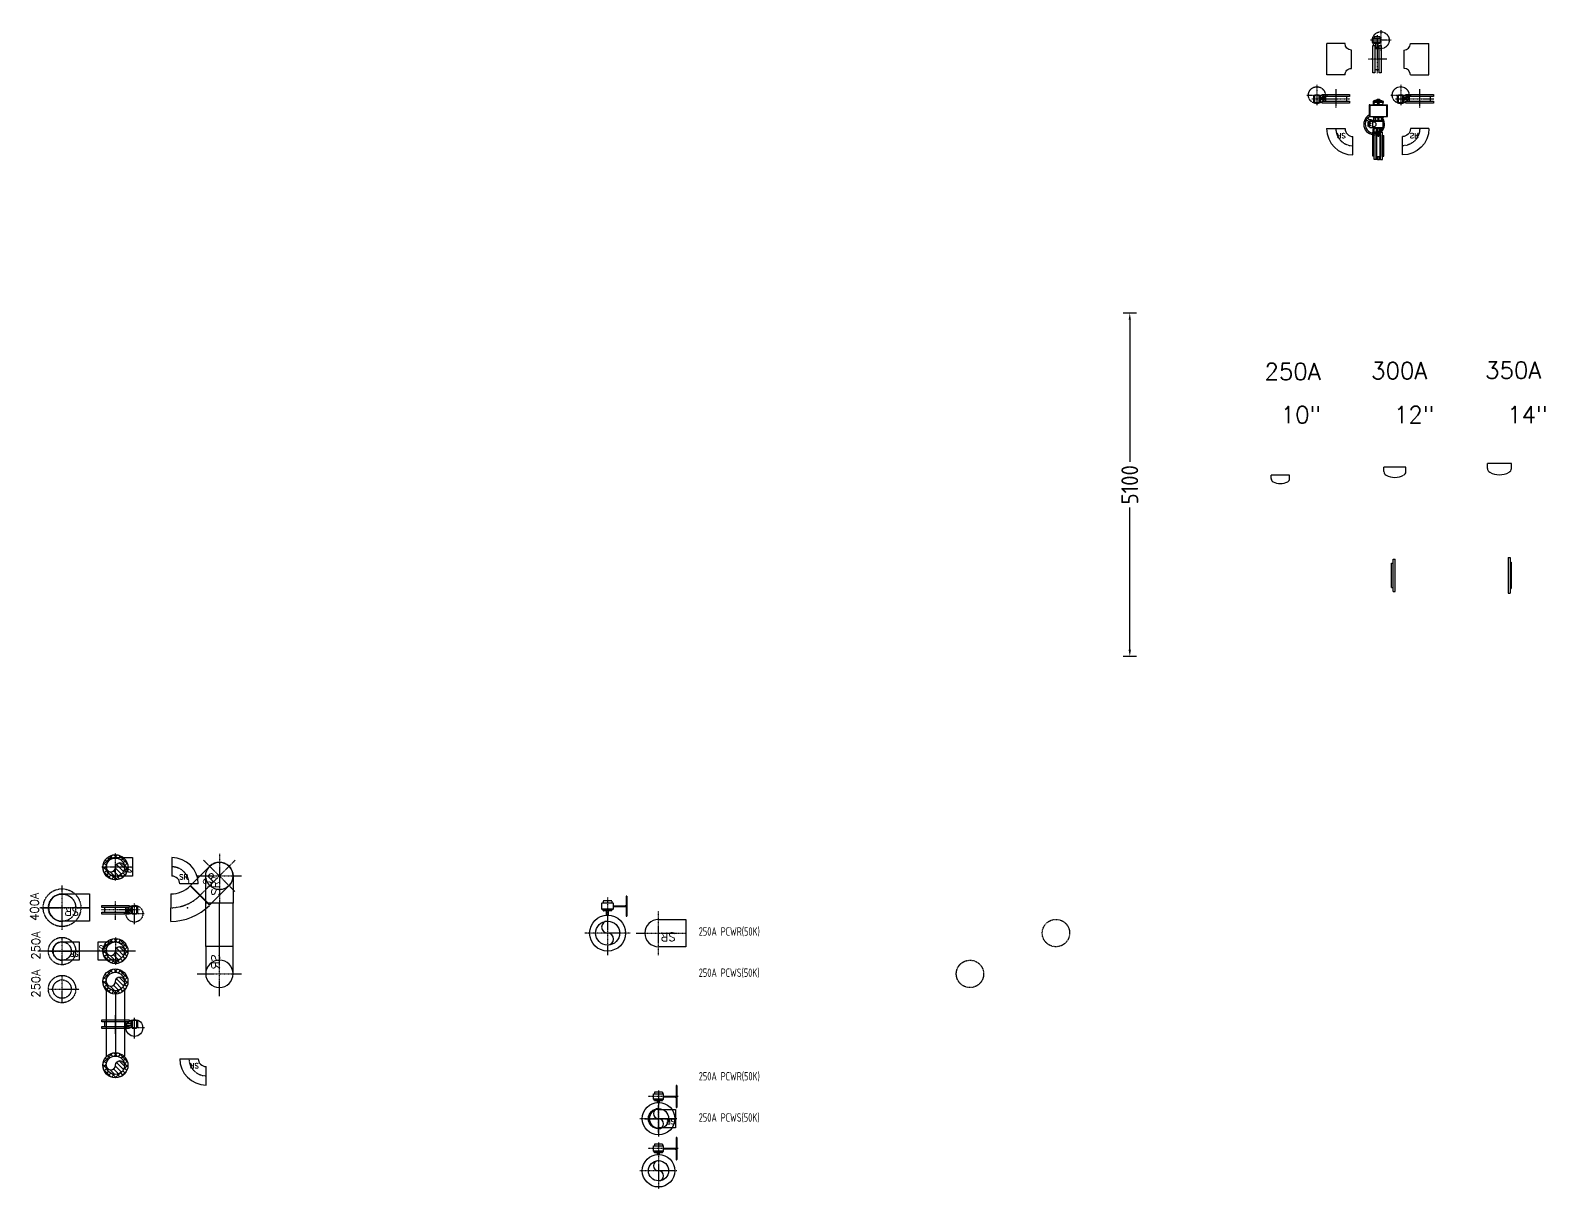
# Model space of a CAD drawing. Extents: x -181672 to 290600, y -29000 to 395522.
# Drawn here: x -181672 to -159184, y 42611 to 59813 of the extents above; entities that cross this region are included whole.
import ezdxf
from ezdxf.enums import TextEntityAlignment as Align

# ---------------------------------------------------------------- set-up
doc = ezdxf.new("R2010")
doc.units = 0
doc.header["$LTSCALE"] = 10
doc.linetypes.add('XFM7P20PCW$0$CENTER', pattern=[2, 1.25, -0.25, 0.25, -0.25])
for name, color, linetype in [('XFM7P20PCW$0$M-CWTR-CENT', 252, 'XFM7P20PCW$0$CENTER'), ('XFM7P20PCW$0$M-CWTR-VAVE', 252, 'Continuous'), ('XFM7P20PCW$0$M-HVAC-TEXT', 252, 'Continuous'), ('XFM7P20PCW$0$P-PCWR-20.7-P', 252, 'Continuous'), ('XFM7P20PCW$0$PIPE', 252, 'Continuous'), ('XFM7P20PCW$0$U-PCW-TXT', 252, 'Continuous')]:
    doc.layers.add(name, color=color, linetype=linetype)
doc.styles.add('XFM7P20PCW$0$aa-txt', font='isocp.shx', dxfattribs={"bigfont": 'chineset'})
doc.styles.add('XFM7P20PCW$0$Standard', font='txt.shx', dxfattribs={"bigfont": 'chineset.shx'})
doc.dimstyles.new('XFM7P20PCW$0$adim-1500', dxfattribs={"dimscale": 1000, "dimtxt": 0.375, "dimasz": 0.25, "dimexe": 0.1, "dimexo": 0.5, "dimgap": 0.15, "dimtad": 0, "dimdec": 4, "dimtxsty": 'XFM7P20PCW$0$aa-txt', "dimcen": 3.75, "dimclrd": 3, "dimclre": 3, "dimclrt": 256, "dimadec": 0, "dimazin": 0, "dimtfac": 1, "dimtdec": 4, "dimtmove": 0, "dimatfit": 3, "dimfxl": 0.1, "dimarcsym": 0})

# ---------------------------------------------------------------- blocks, each defined once
blk = doc.blocks.new('*D473')
at = {"color": 3, "lineweight": -2, "transparency": 16777216}
for p, q in [((-165244, 55614), (-165445, 55614)), ((-165345, 55514), (-165345, 53402)), ((-165345, 50614), (-165345, 52727)), ((-165244, 50514), (-165445, 50514))]:
    blk.add_line(p, q, dxfattribs=at)
at = {"color": 3, "transparency": 16777216}
for points in [[(-165362, 55514), (-165328, 55514), (-165345, 55614)], [(-165362, 50614), (-165328, 50614), (-165345, 50514)]]:
    blk.add_solid(points, dxfattribs=at)
at = {"layer": 'DEFPOINTS', "color": 0, "transparency": 16777216}
for p in [(-164744, 55614), (-165345, 50514), (-164744, 50514)]:
    blk.add_point(p, dxfattribs=at)
at = {"transparency": 16777216, "insert": (-165345, 53064), "char_height": 250, "attachment_point": 5, "rotation": 90, "style": 'XFM7P20PCW$0$aa-txt'}
blk.add_mtext('5100', dxfattribs=at)
blk = doc.blocks.new('XFM7P20PCW$0$Ca-250')
for p, q in [((13.7, 0), (-13.7, 0)), ((-13.7, -5.4), (-13.7, 0)), ((13.7, -5.4), (13.7, 0))]:
    blk.add_line(p, q)
for centre, radius, start, end in [((-8.5, -5.4), 5.17, 180, 241.9383), ((0, 10.5), 23.2, 241.9383, 298.0617), ((8.5, -5.4), 5.17, 298.0617, 0)]:
    blk.add_arc(centre, radius, start, end)
blk = doc.blocks.new('XFM7P20PCW$0$Ca-300')
for p, q in [((16.2, 0), (-16.2, 0)), ((-16.2, -6.6), (-16.2, 0)), ((16.2, -6.6), (16.2, 0))]:
    blk.add_line(p, q)
for centre, radius, start, end in [((-10.2, -6.6), 6.03, 180, 241.9275), ((0, 12.4), 27.6, 241.9275, 298.0725), ((10.2, -6.6), 6.03, 298.0725, 360)]:
    blk.add_arc(centre, radius, start, end)
blk = doc.blocks.new('XFM7P20PCW$0$Ca-350')
for p, q in [((17.8, 0), (-17.8, 0)), ((-17.8, -7.1), (-17.8, 0)), ((17.8, -7.1), (17.8, 0))]:
    blk.add_line(p, q)
for centre, radius, start, end in [((-11.2, -7.1), 6.57, 180, 241.954), ((0, 13.9), 30.4, 241.954, 298.046), ((11.2, -7.1), 6.57, 298.046, 360)]:
    blk.add_arc(centre, radius, start, end)
blk = doc.blocks.new('XFM7P20PCW$0$SL300')
for p, q in [((2.38125, -24.13), (2.38125, 24.13)), ((2.38125, 24.13), (5.55625, 24.13)), ((5.55625, -24.13), (5.55625, 24.13)), ((0, -18.25625), (0, 18.25625)), ((0, 18.25625), (2.38125, 18.25625)), ((0, -18.25625), (2.38125, -18.25625)), ((2.38125, -24.13), (5.55625, -24.13))]:
    blk.add_line(p, q)
blk = doc.blocks.new('XFM7P20PCW$0$SL350')
for p, q in [((0, 26.67), (0, -26.67)), ((0, 26.67), (2.6, 26.67)), ((2.6, 26.67), (2.6, -26.67)), ((2.6, 19.505), (4.2, 19.505)), ((4.2, 19.505), (4.2, -19.505)), ((2.6, -19.505), (4.2, -19.505)), ((0, -26.67), (2.6, -26.67))]:
    blk.add_line(p, q)
blk = doc.blocks.new('XFM7P20PCW$0$A$C2FAC25FF')
for p, q in [((0, 391), (0, 117)), ((391, 0), (117, 0))]:
    blk.add_line(p, q)
for radius in [391, 117]:
    blk.add_arc((0, 0), radius, 0, 90)
at = {"color": 1, "linetype": 'XFM7P20PCW$0$CENTER'}
blk.add_arc((0, 0), 254, 0, 90, dxfattribs=at)
at = {"color": 0, "style": 'XFM7P20PCW$0$Standard'}
blk.add_text('SR', height=75, dxfattribs=at).set_placement((108, 67))
blk = doc.blocks.new('XFM7P20PCW$0$PP-R10(250A)')
for p, q in [((0, 27.305), (0, 0)), ((9.55675, 36.86175), (36.86175, 36.86175)), ((46.4185, 27.305), (46.4185, 0)), ((0, 0), (46.4185, 0))]:
    blk.add_line(p, q)
for centre, start, end in [((0, 36.86175), 270, 0), ((46.4185, 36.86175), 180, 270)]:
    blk.add_arc(centre, 9.55675, start, end)
blk = doc.blocks.new('XFM7P20PCW$0$A$C4CB8216D')
at = {"layer": 'XFM7P20PCW$0$M-CWTR-CENT'}
for p, q in [((41227, -8749), (41227, -9315)), ((41283, -8678), (41283, -8982)), ((41438, -8825), (41132, -8825)), ((41372, -9107), (41093, -9107))]:
    blk.add_line(p, q, dxfattribs=at)
at = {"layer": 'XFM7P20PCW$0$M-CWTR-VAVE'}
for p, q in [((41169, -8855), (41169, -8795)), ((41284, -8855), (41169, -8855)), ((41172, -8793), (41282, -8793)), ((41172, -8858), (41282, -8858)), ((41183, -8776), (41183, -8791)), ((41183, -8870), (41183, -8860)), ((41269, -8774), (41185, -8774)), ((41269, -8873), (41185, -8873)), ((41261, -8951), (41193, -8951)), ((41212, -8951), (41212, -8875)), ((41242, -8951), (41242, -8875)), ((41271, -8776), (41271, -8791)), ((41271, -8870), (41271, -8860)), ((41284, -8855), (41284, -8795)), ((41261, -9263), (41193, -9263))]:
    blk.add_line(p, q, dxfattribs=at)
for points in [[(41163, -8904), (41193, -8904), (41193, -9311), (41163, -9311)], [(41261, -8904), (41291, -8904), (41291, -9311), (41261, -9311)]]:
    blk.add_lwpolyline(points, close=True, dxfattribs=at)
at = {"layer": 'XFM7P20PCW$0$M-CWTR-VAVE', "linetype": 'XFM7P20PCW$0$CENTER'}
blk.add_circle((41283, -8825), 125, dxfattribs=at)
at = {"layer": 'XFM7P20PCW$0$M-CWTR-VAVE'}
for centre, radius, start, end in [((41172, -8795), 2.31, 90, 180), ((41172, -8855), 2.31, 180, 270), ((41181, -8791), 2.31, 270, 0), ((41181, -8860), 2.31, 0, 90), ((41185, -8776), 2.31, 90, 180), ((41185, -8870), 2.31, 180, 270), ((41210, -8875), 2.3, 0, 90), ((41244, -8875), 2.3, 90, 180), ((41269, -8776), 2.31, 0, 90), ((41269, -8870), 2.31, 270, 0), ((41273, -8791), 2.31, 180, 270), ((41273, -8860), 2.31, 90, 180), ((41282, -8795), 2.31, 0, 90), ((41282, -8855), 2.31, 270, 0)]:
    blk.add_arc(centre, radius, start, end, dxfattribs=at)
blk = doc.blocks.new('XFM7P20PCW$0$SL250')
at = {"color": 3}
for p, q in [((1.905, 15.24), (0, 15.24)), ((0, -15.24), (0, 15.24)), ((1.905, -20.32), (1.905, 20.32)), ((4.92125, 20.32), (1.905, 20.32)), ((4.92125, -20.32), (4.92125, 20.32)), ((1.905, -15.24), (0, -15.24)), ((4.92125, -20.32), (1.905, -20.32))]:
    blk.add_line(p, q, dxfattribs=at)
blk = doc.blocks.new('XFM7P20PCW$0$A$Ccf1404c1')
at = {"color": 3}
for p, q in [((-147, 679), (-147, 633)), ((-128, 682), (-128, 639)), ((-109, 679), (-116, 662)), ((-109, 679), (-54, 679)), ((-81, 682), (-81, 639)), ((-46, 662), (-54, 679)), ((-208, 608), (-219, 608)), ((-219, 608), (-219, 601)), ((-208, 601), (-219, 601)), ((-219, 601), (-219, 538)), ((-219, 538), (-219, 534)), ((-219, 534), (-219, 433)), ((-208, 608), (-208, 601)), ((-208, 608), (-142, 608)), ((-208, 601), (-208, 538)), ((-208, 601), (45, 601)), ((-208, 538), (-208, 534)), ((-208, 534), (-208, 433)), ((-154, 631), (-154, 653)), ((-154, 653), (-152, 653)), ((-146, 631), (-154, 631)), ((-154, 618), (-154, 631)), ((-154, 618), (-145, 618)), ((-152, 659), (-152, 663)), ((-152, 663), (-150, 663)), ((-152, 663), (-150, 663)), ((-152, 659), (-152, 659)), ((-150, 659), (-152, 659)), ((-147, 659), (-152, 659)), ((-152, 659), (-152, 653)), ((-152, 653), (-147, 653)), ((-152, 653), (-152, 650)), ((-152, 650), (-152, 643)), ((-147, 643), (-152, 643)), ((-145, 663), (-150, 663)), ((-147, 659), (-150, 659)), ((-147, 659), (-147, 663)), ((-147, 663), (-145, 663)), ((-145, 659), (-147, 659)), ((-147, 659), (-15, 659)), ((-147, 653), (-95, 653)), ((-95, 650), (-147, 650)), ((-147, 650), (-147, 643)), ((-147, 643), (-140, 643)), ((-146, 643), (-145, 608)), ((-142, 663), (-145, 663)), ((-142, 659), (-145, 659)), ((-142, 659), (-142, 663)), ((-142, 659), (-142, 659)), ((-140, 608), (-142, 608)), ((-140, 650), (-140, 643)), ((-94, 643), (-140, 643)), ((-23, 608), (-140, 608)), ((-137, 662), (-137, 659)), ((-137, 662), (-128, 662)), ((-133, 662), (-133, 666)), ((-133, 666), (-131, 666)), ((-133, 666), (-131, 666)), ((-133, 662), (-133, 662)), ((-131, 662), (-133, 662)), ((-126, 666), (-131, 666)), ((-128, 662), (-131, 662)), ((-128, 662), (-128, 666)), ((-128, 666), (-126, 666)), ((-126, 662), (-128, 662)), ((-128, 662), (-105, 662)), ((-123, 666), (-126, 666)), ((-123, 662), (-126, 662)), ((-123, 662), (-123, 666)), ((-123, 662), (-123, 662)), ((-105, 662), (-105, 659)), ((-105, 662), (-57, 662)), ((-95, 653), (-94, 631)), ((-68, 653), (-95, 653)), ((-68, 653), (-15, 653)), ((-68, 631), (-68, 653)), ((-15, 650), (-68, 650)), ((-23, 643), (-68, 643)), ((-57, 662), (-57, 659)), ((-57, 662), (-34, 662)), ((-39, 662), (-39, 666)), ((-39, 666), (-37, 666)), ((-39, 666), (-37, 666)), ((-39, 662), (-39, 662)), ((-37, 662), (-39, 662)), ((-32, 666), (-37, 666)), ((-34, 662), (-37, 662)), ((-34, 662), (-34, 666)), ((-34, 666), (-32, 666)), ((-32, 662), (-34, 662)), ((-34, 662), (-25, 662)), ((-29, 666), (-32, 666)), ((-29, 662), (-32, 662)), ((-29, 662), (-29, 666)), ((-29, 662), (-29, 662)), ((-25, 662), (-25, 659)), ((-23, 650), (-23, 643)), ((-15, 643), (-23, 643)), ((-20, 608), (-23, 608)), ((-20, 659), (-20, 663)), ((-20, 663), (-18, 663)), ((-20, 663), (-18, 663)), ((-20, 659), (-20, 659)), ((-18, 659), (-20, 659)), ((-20, 608), (45, 608)), ((-13, 663), (-18, 663)), ((-15, 659), (-18, 659)), ((-16, 643), (-18, 608)), ((-15, 659), (-15, 663)), ((-15, 663), (-13, 663)), ((-13, 659), (-15, 659)), ((-10, 659), (-15, 659)), ((-15, 653), (-10, 653)), ((-15, 650), (-15, 643)), ((-10, 643), (-15, 643)), ((-10, 663), (-13, 663)), ((-10, 659), (-13, 659)), ((-10, 659), (-10, 663)), ((-10, 659), (-10, 659)), ((-10, 659), (-10, 653)), ((-10, 653), (-10, 650)), ((-10, 650), (-10, 643)), ((45, 608), (56, 608)), ((45, 601), (45, 608)), ((45, 601), (56, 601)), ((45, 538), (45, 601)), ((45, 534), (45, 538)), ((45, 433), (45, 534)), ((56, 601), (56, 608)), ((56, 538), (56, 601)), ((56, 534), (56, 538)), ((56, 433), (56, 534)), ((-260, 390), (-205, 350)), ((-205, 378), (-246, 408)), ((-225, 348), (-233, 348)), ((-233, 288), (-233, 348)), ((-233, 288), (-225, 288)), ((-225, 288), (-225, 348)), ((-220, 323), (-225, 323)), ((-225, 313), (-220, 313)), ((-205, 333), (-220, 333)), ((-220, 303), (-220, 333)), ((-220, 303), (-205, 303)), ((-208, 433), (-219, 433)), ((-208, 433), (45, 433)), ((-204, 387), (-205, 386)), ((-205, 379), (-205, 386)), ((-202, 379), (-205, 379)), ((-205, 378), (-205, 363)), ((-205, 378), (-199, 378)), ((-205, 363), (-170, 363)), ((-205, 273), (-205, 363)), ((-205, 273), (-170, 273)), ((-202, 387), (-204, 387)), ((-204, 379), (-204, 378)), ((-193, 387), (-202, 387)), ((-199, 379), (-202, 379)), ((-199, 379), (-199, 386)), ((-193, 379), (-199, 379)), ((-193, 378), (-199, 378)), ((-193, 335), (-197, 335)), ((-184, 387), (-193, 387)), ((-187, 379), (-193, 379)), ((-188, 378), (-193, 378)), ((-188, 378), (-170, 378)), ((-187, 379), (-187, 386)), ((-184, 379), (-187, 379)), ((-183, 387), (-184, 387)), ((-181, 379), (-184, 379)), ((-181, 386), (-183, 387)), ((-183, 378), (-183, 379)), ((-181, 379), (-181, 386)), ((-170, 378), (-170, 363)), ((-170, 378), (-81, 378)), ((-170, 363), (-81, 363)), ((-170, 350), (-170, 363)), ((-144, 350), (-170, 350)), ((-170, 350), (-170, 285)), ((-170, 285), (-144, 285)), ((-170, 273), (-170, 285)), ((-160, 273), (-170, 184)), ((-170, 273), (-81, 273)), ((-157, 273), (-157, 259)), ((-157, 259), (-5, 259)), ((-156, 433), (-156, 418)), ((-156, 418), (-6, 418)), ((-153, 378), (-143, 418)), ((-147, 181), (-138, 259)), ((-126, 418), (-126, 378)), ((-80, 368), (-123, 368)), ((-120, 368), (-42, 368)), ((-108, 235), (-106, 235)), ((-108, 235), (-108, 231)), ((-108, 231), (-108, 220)), ((-108, 231), (-106, 231)), ((-106, 164), (-106, 259)), ((-96, 259), (-96, 163)), ((-86, 378), (-86, 418)), ((-81, 378), (-7, 378)), ((-81, 363), (-7, 363)), ((-81, 273), (-7, 273)), ((-76, 378), (-76, 418)), ((-66, 163), (-66, 259)), ((-56, 259), (-56, 164)), ((-54, 235), (-56, 235)), ((-54, 220), (-54, 235)), ((-36, 418), (-36, 378)), ((-30, 387), (-31, 386)), ((-31, 379), (-31, 386)), ((-28, 379), (-31, 379)), ((-28, 387), (-30, 387)), ((-30, 379), (-30, 378)), ((-19, 387), (-28, 387)), ((-25, 379), (-28, 379)), ((-25, 379), (-25, 386)), ((-19, 379), (-25, 379)), ((-20, 418), (-12, 387)), ((-10, 387), (-19, 387)), ((-13, 379), (-19, 379)), ((-13, 379), (-13, 386)), ((-10, 379), (-13, 379)), ((-9, 387), (-10, 387)), ((-7, 379), (-10, 379)), ((-7, 386), (-9, 387)), ((-9, 378), (-9, 379)), ((-7, 379), (-7, 386)), ((-7, 378), (-7, 363)), ((-7, 273), (-7, 363)), ((-7, 273), (-5, 273)), ((-6, 418), (-6, 433)), ((-5, 259), (-5, 273)), ((45, 433), (56, 433)), ((-110, 165), (-113, 162)), ((-113, 0), (-113, 162)), ((-113, -162), (-113, 0)), ((-106, 165), (-110, 165)), ((-110, 165), (-110, 0)), ((-110, 0), (-110, -165)), ((-108, 220), (-106, 220)), ((-96, 163), (-89, 163)), ((-89, 210), (-73, 210)), ((-89, 190), (-89, 210)), ((-89, 190), (-89, 144)), ((-89, 144), (-73, 144)), ((-73, 210), (-73, 190)), ((-73, 190), (-73, 144)), ((-73, 163), (-66, 163)), ((-54, 220), (-56, 220)), ((-52, 165), (-56, 165)), ((-49, 162), (-52, 165)), ((-52, 0), (-52, 165)), ((-52, -165), (-52, 0)), ((-49, 162), (-49, 0)), ((-49, 0), (-49, -162)), ((-113, -162), (-110, -165)), ((-110, -165), (-106, -165)), ((-106, -203), (-106, -164)), ((-96, -203), (-106, -203)), ((-66, -163), (-96, -163)), ((-96, -163), (-96, -203)), ((-96, -203), (-66, -203)), ((-66, -203), (-66, -163)), ((-56, -203), (-66, -203)), ((-56, -164), (-56, -203)), ((-56, -165), (-52, -165)), ((-52, -165), (-49, -162))]:
    blk.add_line(p, q, dxfattribs=at)
for centre, radius in [((-81, 631), 10.5), ((-195, 333), 2.5), ((-195, 302), 2.5)]:
    blk.add_circle(centre, radius, dxfattribs=at)
for centre, radius, start, end in [((-81, 636), 51.3, 57.5596, 122.4404), ((-143, 318), 155, 119.0973, 283.7872), ((-81, 631), 13, 180, 0), ((-143, 318), 133, 148.5663, 203.6483), ((-143, 318), 133, 203.6483, 258.7303), ((-143, 318), 133, 119.8057, 138.7303), ((-144, 318), 32.5, 270, 90), ((-143, 318), 155, 304.0811, 23.6483), ((-143, 318), 133, 311.0294, 333.5654), ((-143, 318), 155, 23.6483, 35.9401), ((-143, 318), 133, 268.5663, 286.2112), ((-121, 0), 165, 81.2853, 84.7841), ((-41, 0), 165, 95.2159, 98.7147), ((-121, 0), 165, 275.2159, 278.7147), ((-41, 0), 165, 261.2853, 264.7841)]:
    blk.add_arc(centre, radius, start, end, dxfattribs=at)
for points, knots in [([(-152, 663), (-152, 663), (-152, 663), (-152, 663), (-152, 663)], [0, 0, 0, 0, 0.231849, 1, 1, 1, 1]), ([(-150, 663), (-150, 663), (-149, 663), (-148, 663), (-147, 663)], [0, 0, 0, 0, 0.070201, 1, 1, 1, 1]), ([(-145, 663), (-145, 663), (-144, 663), (-143, 663), (-142, 663)], [0, 0, 0, 0, 0.0702, 1, 1, 1, 1]), ([(-142, 663), (-142, 663), (-142, 663), (-142, 663), (-142, 663)], [0, 0, 0, 0, 0.768151, 1, 1, 1, 1]), ([(-133, 666), (-133, 666), (-133, 666), (-133, 666), (-133, 666)], [0, 0, 0, 0, 0.231849, 1, 1, 1, 1]), ([(-131, 666), (-131, 666), (-130, 666), (-129, 666), (-128, 666)], [0, 0, 0, 0, 0.070201, 1, 1, 1, 1]), ([(-126, 666), (-126, 666), (-125, 666), (-124, 666), (-123, 666)], [0, 0, 0, 0, 0.070201, 1, 1, 1, 1]), ([(-123, 666), (-123, 666), (-123, 666), (-123, 666), (-123, 666)], [0, 0, 0, 0, 0.768151, 1, 1, 1, 1]), ([(-39, 666), (-39, 666), (-39, 666), (-39, 666), (-39, 666)], [0, 0, 0, 0, 0.231849, 1, 1, 1, 1]), ([(-37, 666), (-37, 666), (-36, 666), (-35, 666), (-34, 666)], [0, 0, 0, 0, 0.070201, 1, 1, 1, 1]), ([(-32, 666), (-32, 666), (-31, 666), (-30, 666), (-29, 666)], [0, 0, 0, 0, 0.070201, 1, 1, 1, 1]), ([(-29, 666), (-29, 666), (-29, 666), (-29, 666), (-29, 666)], [0, 0, 0, 0, 0.768151, 1, 1, 1, 1]), ([(-20, 663), (-20, 663), (-20, 663), (-20, 663), (-20, 663)], [0, 0, 0, 0, 0.231849, 1, 1, 1, 1]), ([(-18, 663), (-18, 663), (-17, 663), (-16, 663), (-15, 663)], [0, 0, 0, 0, 0.070201, 1, 1, 1, 1]), ([(-13, 663), (-13, 663), (-12, 663), (-11, 663), (-10, 663)], [0, 0, 0, 0, 0.0702, 1, 1, 1, 1]), ([(-10, 663), (-10, 663), (-10, 663), (-10, 663), (-10, 663)], [0, 0, 0, 0, 0.768151, 1, 1, 1, 1]), ([(-246, 408), (-246, 408), (-247, 409), (-248, 409), (-250, 410), (-252, 410), (-254, 410), (-257, 410), (-260, 410), (-263, 409), (-265, 409), (-266, 408), (-266, 408)], [0, 0, 0, 0, 0.026682, 0.148513, 0.227122, 0.307999, 0.415147, 0.525312, 0.671305, 0.821457, 0.998992, 1, 1, 1, 1]), ([(-266, 408), (-266, 408), (-266, 407), (-266, 405), (-266, 402), (-265, 399), (-264, 397), (-264, 395), (-262, 393), (-261, 391), (-260, 390), (-260, 390), (-260, 390)], [0, 0, 0, 0, 0.001009, 0.166634, 0.33709, 0.460721, 0.587326, 0.676528, 0.767836, 0.908625, 0.978451, 1, 1, 1, 1]), ([(-205, 386), (-205, 386), (-204, 387), (-203, 387), (-202, 387)], [0, 0, 0, 0, 0.495458, 1, 1, 1, 1]), ([(-202, 387), (-202, 387), (-202, 387), (-201, 387), (-200, 386), (-199, 386)], [0, 0, 0, 0, 0.0700946, 0.5307869, 1, 1, 1, 1]), ([(-199, 386), (-198, 387), (-196, 387), (-194, 387), (-193, 387)], [0, 0, 0, 0, 0.772783, 1, 1, 1, 1]), ([(-193, 387), (-192, 387), (-191, 387), (-189, 387), (-188, 386), (-187, 386)], [0, 0, 0, 0, 0.3945795, 0.7951928, 1, 1, 1, 1]), ([(-187, 386), (-187, 386), (-186, 387), (-185, 387), (-184, 387)], [0, 0, 0, 0, 0.495458, 1, 1, 1, 1]), ([(-184, 387), (-184, 387), (-184, 387), (-182, 387), (-182, 386), (-181, 386)], [0, 0, 0, 0, 0.0700946, 0.5307869, 1, 1, 1, 1]), ([(-31, 386), (-31, 386), (-30, 387), (-29, 387), (-28, 387)], [0, 0, 0, 0, 0.495458, 1, 1, 1, 1]), ([(-28, 387), (-28, 387), (-28, 387), (-27, 387), (-26, 386), (-25, 386)], [0, 0, 0, 0, 0.070095, 0.530787, 1, 1, 1, 1]), ([(-25, 386), (-24, 387), (-22, 387), (-20, 387), (-19, 387)], [0, 0, 0, 0, 0.772782, 1, 1, 1, 1]), ([(-19, 387), (-18, 387), (-17, 387), (-15, 387), (-14, 386), (-13, 386)], [0, 0, 0, 0, 0.3945795, 0.7951928, 1, 1, 1, 1]), ([(-13, 386), (-13, 386), (-12, 387), (-11, 387), (-10, 387)], [0, 0, 0, 0, 0.495458, 1, 1, 1, 1]), ([(-10, 387), (-10, 387), (-10, 387), (-8, 387), (-8, 386), (-7, 386)], [0, 0, 0, 0, 0.0700947, 0.5307866, 1, 1, 1, 1]), ([(-4, 379), (-4, 379), (-4, 380), (-5, 380), (-7, 381), (-7, 381)], [0, 0, 0, 0, 0.004793, 0.7919571, 1, 1, 1, 1]), ([(-7, 369), (-7, 369), (-6, 371), (-5, 373), (-4, 376), (-4, 378), (-4, 379), (-4, 379)], [0, 0, 0, 0, 0.108646, 0.382787, 0.664737, 0.998106, 1, 1, 1, 1]), ([(-170, 184), (-170, 184), (-170, 183), (-170, 181), (-169, 179), (-168, 178), (-168, 176), (-166, 173), (-165, 171), (-163, 169), (-161, 167), (-160, 166), (-160, 166)], [0, 0, 0, 0, 0.026682, 0.148513, 0.227122, 0.307999, 0.415146, 0.525312, 0.671305, 0.821457, 0.998991, 1, 1, 1, 1]), ([(-160, 166), (-160, 166), (-159, 167), (-157, 168), (-155, 170), (-153, 172), (-151, 174), (-150, 175), (-148, 177), (-147, 179), (-147, 181), (-147, 181), (-147, 181)], [0, 0, 0, 0, 0.001009, 0.166634, 0.33709, 0.460721, 0.587327, 0.676528, 0.767835, 0.908625, 0.978451, 1, 1, 1, 1])]:
    blk.add_open_spline(points, degree=3, knots=knots, dxfattribs=at)
at = {"color": 3, "yscale": 10, "zscale": 10}
for p, xscale in [((-162, 0), 10), ((0, 0), -10)]:
    blk.add_blockref('XFM7P20PCW$0$SL250', p, dxfattribs=dict(at, xscale=xscale))
blk = doc.blocks.new('XFM7P20PCW$0$A$C3925316A')
at = {"color": 1, "linetype": 'XFM7P20PCW$0$CENTER'}
for p, q in [((406, 660), (406, 0)), ((737, 330), (0, 330))]:
    blk.add_line(p, q, dxfattribs=at)
at = {"color": 0}
blk.add_lwpolyline([(406, 127), (0, 127), (0, 533), (406, 533)], dxfattribs=at)
blk.add_circle((406, 330), 203, dxfattribs=at)
at = {"color": 0, "style": 'XFM7P20PCW$0$Standard'}
blk.add_text('SR', height=125, dxfattribs=at).set_placement((116, 323))
blk = doc.blocks.new('XFM7P20PCW$0$A$C62BD0E7C')
at = {"color": 1, "linetype": 'XFM7P20PCW$0$CENTER'}
for p, q in [((203, 0), (-254, 0)), ((0, 203), (0, -203))]:
    blk.add_line(p, q, dxfattribs=at)
at = {"color": 0}
blk.add_lwpolyline([(0, -137), (-254, -137), (-254, 137), (0, 137)], dxfattribs=at)
blk.add_arc((0, 0), 137, 270, 90, dxfattribs=at)
at = {"color": 0, "style": 'XFM7P20PCW$0$Standard'}
blk.add_text('SR', height=75, dxfattribs=at).set_placement((-246, 6))
blk = doc.blocks.new('XFM7P20PCW$0$A$C1FD53D37')
at = {"layer": 'XFM7P20PCW$0$M-CWTR-CENT'}
for p, q in [((41993, -8949), (41993, -9633)), ((42284, -9038), (41839, -9038)), ((42265, -9367), (41714, -9367))]:
    blk.add_line(p, q, dxfattribs=at)
at = {"layer": 'XFM7P20PCW$0$M-CWTR-VAVE'}
for p, q in [((41935, -8974), (41935, -8993)), ((42047, -8971), (41938, -8971)), ((42050, -8974), (42050, -8993)), ((42255, -8875), (42255, -9201)), ((42263, -8875), (42263, -9201)), ((41917, -9077), (41917, -8999)), ((42067, -9077), (41917, -9077)), ((41920, -8996), (42064, -8996)), ((41920, -9080), (42064, -9080)), ((41935, -9097), (41935, -9083)), ((42047, -9100), (41938, -9100)), ((41978, -9126), (41978, -9103)), ((42007, -9126), (42007, -9103)), ((42050, -9097), (42050, -9083)), ((42067, -9077), (42067, -8999)), ((42067, -9033), (42239, -9033)), ((42067, -9043), (42239, -9043)), ((42239, -9031), (42239, -9046)), ((42239, -9031), (42255, -9031)), ((42239, -9046), (42255, -9046))]:
    blk.add_line(p, q, dxfattribs=at)
for radius in [241, 150]:
    blk.add_circle((41993, -9367), radius, dxfattribs=at)
for centre, radius, start, end in [((41932, -8993), 3.02, 270, 0), ((41938, -8974), 3.02, 90, 180), ((42047, -8974), 3.02, 0, 90), ((42053, -8993), 3.02, 180, 270), ((42259, -8878), 5, 36.8699, 143.1301), ((41920, -8999), 3.02, 90, 180), ((41920, -9077), 3.02, 180, 270), ((41993, -9292), 75, 90, 270), ((41932, -9083), 3.02, 0, 90), ((41938, -9097), 3.02, 180, 270), ((41975, -9103), 3, 0, 90), ((42010, -9103), 3, 90, 180), ((42047, -9097), 3.02, 270, 0), ((42053, -9083), 3.02, 90, 180), ((42064, -8999), 3.02, 0, 90), ((42064, -9077), 3.02, 270, 0), ((42259, -9198), 5, 216.8699, 323.1301), ((41993, -9442), 75, 270, 90)]:
    blk.add_arc(centre, radius, start, end, dxfattribs=at)
blk = doc.blocks.new('XFM7P20PCW$0$A$C27B033D9')
at = {"color": 1, "linetype": 'XFM7P20PCW$0$CENTER'}
for p, q in [((406, 660), (406, 0)), ((737, 330), (0, 330))]:
    blk.add_line(p, q, dxfattribs=at)
at = {"color": 0}
blk.add_lwpolyline([(406, 127), (0, 127), (0, 533), (406, 533)], dxfattribs=at)
blk.add_arc((406, 330), 203, 270, 90, dxfattribs=at)
at = {"color": 0, "style": 'XFM7P20PCW$0$Standard'}
blk.add_text('SR', height=125, dxfattribs=at).set_placement((154, 323))
blk = doc.blocks.new('XFM7P20PCW$0$A$C1BF3018D')
at = {"color": 1, "linetype": 'XFM7P20PCW$0$CENTER'}
for p, q in [((45514, -12451), (45514, -13308)), ((45850, -12982), (45177, -12982))]:
    blk.add_line(p, q, dxfattribs=at)
at = {"layer": 'XFM7P20PCW$0$M-CWTR-VAVE'}
for p, q in [((45429, -12626), (45429, -12538)), ((45432, -12534), (45595, -12534)), ((45449, -12509), (45449, -12531)), ((45575, -12505), (45452, -12505)), ((45578, -12509), (45578, -12531)), ((45599, -12626), (45599, -12538)), ((45599, -12577), (45775, -12577)), ((45599, -12587), (45775, -12587)), ((45775, -12574), (45791, -12574)), ((45775, -12574), (45775, -12589)), ((45775, -12589), (45791, -12589)), ((45791, -12434), (45791, -12730)), ((45799, -12434), (45799, -12730)), ((45599, -12626), (45429, -12626)), ((45432, -12629), (45595, -12629)), ((45449, -12648), (45449, -12633)), ((45575, -12652), (45452, -12652)), ((45498, -12715), (45498, -12654)), ((45529, -12715), (45529, -12654)), ((45578, -12648), (45578, -12633))]:
    blk.add_line(p, q, dxfattribs=at)
for radius in [267, 178]:
    blk.add_circle((45514, -12982), radius, dxfattribs=at)
for centre, radius, start, end in [((45432, -12538), 3.42, 90, 180), ((45445, -12531), 3.42, 270, 0), ((45452, -12509), 3.42, 90, 180), ((45575, -12509), 3.42, 0, 90), ((45582, -12531), 3.42, 180, 270), ((45595, -12538), 3.42, 0, 90), ((45795, -12437), 5, 36.8699, 143.1301), ((45514, -12893), 88.9, 90, 270), ((45432, -12626), 3.42, 180, 270), ((45445, -12633), 3.42, 0, 90), ((45452, -12648), 3.42, 180, 270), ((45496, -12654), 2, 0, 90), ((45531, -12654), 2, 90, 180), ((45575, -12648), 3.42, 270, 0), ((45582, -12633), 3.42, 90, 180), ((45595, -12626), 3.42, 270, 0), ((45795, -12727), 5, 216.8699, 323.1301), ((45514, -13071), 88.9, 270, 90)]:
    blk.add_arc(centre, radius, start, end, dxfattribs=at)
blk = doc.blocks.new('XFM7P20PCW$0$A$C26437EE4')
blk.add_line((0, 525), (0, 119))
at = {"color": 0}
blk.add_line((287, 0), (575, 287), dxfattribs=at)
for radius in [813, 406]:
    blk.add_arc((0, -287), radius, 45, 90)
at = {"color": 1, "linetype": 'XFM7P20PCW$0$CENTER'}
blk.add_arc((0, -287), 610, 45, 90, dxfattribs=at)
at = {"color": 0}
blk.add_point((253, 322), dxfattribs=at)
blk = doc.blocks.new('XFM7P20PCW')
at = {"layer": 'XFM7P20PCW$0$PIPE'}
h = blk.add_hatch(dxfattribs=at)
h.set_pattern_fill('ANSI37', color=256, scale=15, angle=90, style=0)
h.set_pattern_definition([(135, (-113724.655, 8072.645), (-33.67596, -33.67596), []), (225, (-113724.655, 8072.645), (33.67596, -33.67596), [])])
edge = h.paths.add_edge_path()
edge.add_arc((-180407.58976, 47384.17149), 186.525, 0, 360)
edge = h.paths.add_edge_path(flags=17)
edge.add_arc((-180407.58976, 47384.17149), 136.525, 0, 360)
h = blk.add_hatch(dxfattribs=at)
h.set_pattern_fill('ANSI31', color=256, scale=15, angle=90, style=0)
h.set_pattern_definition([(135, (-116322.798, 8072.645), (-33.67596, -33.67596), [])])
edge = h.paths.add_edge_path()
edge.add_arc((-180339.32726, 47384.17149), 68.2625, 360, 540)
edge.add_arc((-180475.85226, 47384.17149), 68.2625, 180, 360, ccw=False)
edge.add_arc((-180407.58976, 47384.17149), 136.525, 180, 360)
h = blk.add_hatch(dxfattribs=at)
h.set_pattern_fill('ANSI37', color=256, scale=15, angle=90, style=0)
h.set_pattern_definition([(135, (-113724.655, 6827.966), (-33.67596, -33.67596), []), (225, (-113724.655, 6827.966), (33.67596, -33.67596), [])])
edge = h.paths.add_edge_path()
edge.add_arc((-180407.58976, 46139.49275), 186.525, 0, 360)
edge = h.paths.add_edge_path(flags=17)
edge.add_arc((-180407.58976, 46139.49275), 136.525, 0, 360)
h = blk.add_hatch(dxfattribs=at)
h.set_pattern_fill('ANSI31', color=256, scale=15, angle=90, style=0)
h.set_pattern_definition([(135, (-116322.798, 6827.966), (-33.67596, -33.67596), [])])
edge = h.paths.add_edge_path()
edge.add_arc((-180339.32726, 46139.49275), 68.2625, 360, 540)
edge.add_arc((-180475.85226, 46139.49275), 68.2625, 180, 360, ccw=False)
edge.add_arc((-180407.58976, 46139.49275), 136.525, 180, 360)
h = blk.add_hatch(dxfattribs=at)
h.set_pattern_fill('ANSI37', color=253, scale=15, angle=90, style=0)
h.set_pattern_definition([(135, (-113724.655, 6375.81), (-33.67596, -33.67596), []), (225, (-113724.655, 6375.81), (33.67596, -33.67596), [])])
edge = h.paths.add_edge_path()
edge.add_arc((-180407.58976, 45687.33764), 186.525, 0, 360)
edge = h.paths.add_edge_path(flags=17)
edge.add_arc((-180407.58976, 45687.33764), 136.525, 0, 360)
h = blk.add_hatch(dxfattribs=at)
h.set_pattern_fill('ANSI31', color=253, scale=15, angle=90, style=0)
h.set_pattern_definition([(135, (-116322.798, 6375.81), (-33.67596, -33.67596), [])])
edge = h.paths.add_edge_path()
edge.add_arc((-180339.32726, 45687.33764), 68.2625, 360, 540)
edge.add_arc((-180475.85226, 45687.33764), 68.2625, 180, 360, ccw=False)
edge.add_arc((-180407.58976, 45687.33764), 136.525, 180, 360)
h = blk.add_hatch(dxfattribs=at)
h.set_pattern_fill('ANSI37', color=253, scale=15, angle=90, style=0)
h.set_pattern_definition([(135, (-113724.655, 5132.553), (-33.67596, -33.67596), []), (225, (-113724.655, 5132.553), (33.67596, -33.67596), [])])
edge = h.paths.add_edge_path()
edge.add_arc((-180407.58976, 44444.0794), 186.525, 0, 360)
edge = h.paths.add_edge_path(flags=17)
edge.add_arc((-180407.58976, 44444.0794), 136.525, 0, 360)
h = blk.add_hatch(dxfattribs=at)
h.set_pattern_fill('ANSI31', color=253, scale=15, angle=90, style=0)
h.set_pattern_definition([(135, (-116322.798, 5132.553), (-33.67596, -33.67596), [])])
edge = h.paths.add_edge_path()
edge.add_arc((-180339.32726, 44444.0794), 68.2625, 360, 540)
edge.add_arc((-180475.85226, 44444.0794), 68.2625, 180, 360, ccw=False)
edge.add_arc((-180407.58976, 44444.0794), 136.525, 180, 360)
at = {"color": 1, "linetype": 'XFM7P20PCW$0$CENTER'}
for p, q in [((-181199.96715, 46453.80624), (-181199.96715, 47114.20624)), ((-181530.16715, 46784.00624), (-180793.56715, 46784.00624)), ((-181199.96715, 45936.29275), (-181199.96715, 46342.69275)), ((-181403.16715, 46139.49275), (-180945.96715, 46139.49275)), ((-181199.96715, 45371.6745), (-181199.96715, 45778.0745)), ((-181403.16715, 45574.8745), (-180945.96715, 45574.8745))]:
    blk.add_line(p, q, dxfattribs=at)
blk.add_line((-180107.58976, 46139.49275), (-181557.43754, 46139.49275))
for centre, radius in [((-181199.96715, 46784.00624), 280), ((-181199.96715, 46784.00624), 203.2), ((-166441.5763, 46406.75799), 203.2), ((-181199.96715, 46139.49275), 203.2), ((-181199.96715, 46139.49275), 136.525), ((-167717.97529, 45800.75799), 203.2), ((-181199.96715, 45574.8745), 203.2), ((-181199.96715, 45574.8745), 136.525)]:
    blk.add_circle(centre, radius, dxfattribs=at)
at = {"layer": 'XFM7P20PCW$0$M-CWTR-CENT'}
blk.add_line((-179977.91882, 44998.10815), (-180281.83811, 44998.10815), dxfattribs=at)
at = {"layer": 'XFM7P20PCW$0$P-PCWR-20.7-P', "color": 253}
for p, q in [((-179067.03754, 46207.15799), (-179067.03754, 46848.5182)), ((-178863.83754, 46207.15799), (-178863.83754, 46848.5182)), ((-178660.63754, 46207.15799), (-178660.63754, 46848.5182))]:
    blk.add_line(p, q, dxfattribs=at)
at = {"layer": 'XFM7P20PCW$0$P-PCWR-20.7-P'}
for points in [[(-180271.06476, 47384.17149, -1), (-180544.11476, 47384.17149, 1), (-180407.58976, 47384.17149, -1)], [(-180271.06476, 46139.49275, -1), (-180544.11476, 46139.49275, 1), (-180407.58976, 46139.49275, -1)]]:
    blk.add_lwpolyline(points, format="xyb", close=True, dxfattribs=at)
at = {"layer": 'XFM7P20PCW$0$P-PCWR-20.7-P', "color": 253}
blk.add_lwpolyline([(-180271.06476, 45687.33764, -1), (-180544.11476, 45687.33764, 1), (-180407.58976, 45687.33764, -1)], format="xyb", close=True, dxfattribs=at)
at = {"layer": 'XFM7P20PCW$0$P-PCWR-20.7-P'}
for centre in [(-180407.58976, 47384.17149), (-180407.58976, 46139.49275)]:
    blk.add_circle(centre, 136.525, dxfattribs=at)
at = {"layer": 'XFM7P20PCW$0$P-PCWR-20.7-P', "color": 253}
blk.add_circle((-180407.58976, 45687.33764), 136.525, dxfattribs=at)
at = {"layer": 'XFM7P20PCW$0$PIPE', "color": 253}
for p, q in [((-180544.08976, 45550.81264), (-180544.08976, 44579.1839)), ((-180407.58976, 45550.81264), (-180407.58976, 44579.1839)), ((-180271.08976, 45550.81264), (-180271.08976, 44579.1839)), ((-180563.58976, 45019.53065), (-180563.58976, 45087.53065)), ((-180407.58976, 44909.15966), (-180407.58976, 45187.87092)), ((-180251.58976, 45019.53065), (-180251.58976, 45087.53065)), ((-180251.58976, 45068.46977), (-180175.25345, 45068.46977)), ((-180251.58976, 45038.59153), (-180175.25345, 45038.59153)), ((-180172.95345, 45012.21869), (-180172.9532, 45095.22682)), ((-180170.64021, 45097.53981), (-180160.14548, 45097.54664)), ((-180170.64021, 45009.90569), (-180160.14548, 45009.89886)), ((-180157.83249, 45108.90979), (-180157.83249, 44998.53571)), ((-180155.5195, 44996.22272), (-180155.5195, 45111.22279)), ((-180155.5195, 45111.22279), (-180095.66003, 45111.22279)), ((-180155.5195, 44996.22272), (-180095.66003, 44996.22272)), ((-180125.58976, 44842.98366), (-180125.58976, 45149.21347)), ((-180093.34704, 45108.90979), (-180093.34704, 44998.53571)), ((-180076.092, 45097.53981), (-180091.03405, 45097.53981)), ((-180076.092, 45009.90569), (-180091.03405, 45009.90569)), ((-180073.77876, 45012.21869), (-180073.77876, 45095.22682))]:
    blk.add_line(p, q, dxfattribs=at)
for points in [[(-180204.38976, 45117.69315), (-180204.38976, 45087.53065), (-180610.78976, 45087.53065), (-180610.78976, 45117.69315)], [(-180204.38976, 45019.53065), (-180204.38976, 44989.36815), (-180610.78976, 44989.36815), (-180610.78976, 45019.53065)]]:
    blk.add_lwpolyline(points, close=True, dxfattribs=at)
blk.add_lwpolyline([(-180271.06476, 44444.0794, -1), (-180544.11476, 44444.0794, 1), (-180407.58976, 44444.0794, -1)], format="xyb", close=True, dxfattribs=at)
at = {"layer": 'XFM7P20PCW$0$PIPE'}
for centre in [(-180407.58976, 47384.17149), (-180407.58976, 46139.49275)]:
    blk.add_circle(centre, 186.525, dxfattribs=at)
at = {"layer": 'XFM7P20PCW$0$PIPE', "color": 253}
for centre, radius in [((-180407.58976, 45687.33764), 186.525), ((-180125.58976, 44998.10815), 125), ((-180407.58976, 44444.0794), 186.525), ((-180407.58976, 44444.0794), 136.525)]:
    blk.add_circle(centre, radius, dxfattribs=at)
for centre, radius, start, end in [((-180175.25345, 45070.76977), 2.3, 270, 0), ((-180175.25345, 45036.29153), 2.3, 0, 90), ((-180170.64021, 45095.22682), 2.31299, 90, 180), ((-180170.64021, 45012.21869), 2.31299, 180, 270), ((-180160.14548, 45099.8528), 2.31299, 270, 0), ((-180160.14548, 45007.5927), 2.31299, 0, 90), ((-180155.5195, 45108.90979), 2.31299, 90, 180), ((-180155.5195, 44998.53571), 2.31299, 180, 270), ((-180095.66003, 45108.90979), 2.31299, 0, 90), ((-180095.66003, 44998.53571), 2.31299, 270, 0), ((-180091.03405, 45099.8528), 2.31299, 180, 270), ((-180091.03405, 45007.5927), 2.31299, 90, 180), ((-180076.092, 45095.22682), 2.31299, 0, 90), ((-180076.092, 45012.21869), 2.31299, 270, 0)]:
    blk.add_arc(centre, radius, start, end, dxfattribs=at)
for name, p in [('XFM7P20PCW$0$A$C4CB8216D', (-202900.91825, 68490.23685)), ('XFM7P20PCW$0$A$Ccf1404c1', (-161572.97234, 58097.95361)), ('XFM7P20PCW$0$A$C1BF3018D', (-218612.38023, 59388.5063)), ('XFM7P20PCW$0$A$C1FD53D37', (-214335.45097, 53017.8073)), ('XFM7P20PCW$0$A$C1FD53D37', (-214335.45097, 52244.25173))]:
    blk.add_blockref(name, p)
for name, p, rotation in [('XFM7P20PCW$0$A$C4CB8216D', (-171392.14303, 17566.19938), 90), ('XFM7P20PCW$0$A$C4CB8216D', (-170147.46429, 17566.19938), 90), ('XFM7P20PCW$0$A$C4CB8216D', (-171300.20218, 87977.55395), 270), ('XFM7P20PCW$0$A$C27B033D9', (-171936.49568, 46736.95803), 180)]:
    blk.add_blockref(name, p, dxfattribs=dict(rotation=rotation))
at = {"xscale": 10, "yscale": 10, "zscale": 10}
for name, p in [('XFM7P20PCW$0$Ca-300', (-161408.09126, 53325.38478)), ('XFM7P20PCW$0$Ca-350', (-159856.50067, 53378.03856)), ('XFM7P20PCW$0$Ca-250', (-163108.40933, 53208.73201))]:
    blk.add_blockref(name, p, dxfattribs=at)
at = {"color": 0, "rotation": 224.9999999999999}
blk.add_blockref('XFM7P20PCW$0$A$C26437EE4', (-179384.05409, 47190.40629), dxfattribs=at)
at = {"layer": 'XFM7P20PCW$0$P-PCWR-20.7-P', "yscale": 10, "zscale": 10}
for p, xscale, rotation in [((-162421.28045, 59150.75677), -10, 269.999999999974), ((-160903.5517, 59150.75677), 10, 90)]:
    blk.add_blockref('XFM7P20PCW$0$PP-R10(250A)', p, dxfattribs=dict(at, xscale=xscale, rotation=rotation))
at = {"layer": 'XFM7P20PCW$0$P-PCWR-20.7-P', "rotation": 180}
for name, p in [('XFM7P20PCW$0$A$C2FAC25FF', (-162030.75543, 58351.95361)), ('XFM7P20PCW$0$A$C62BD0E7C', (-180407.4445, 47390.46762)), ('XFM7P20PCW$0$A$C62BD0E7C', (-181199.96715, 46139.49275)), ('XFM7P20PCW$0$A$C2FAC25FF', (-179061.0671, 44541.5726)), ('XFM7P20PCW$0$A$C62BD0E7C', (-172342.89546, 43650.51703))]:
    blk.add_blockref(name, p, dxfattribs=at)
at = {"layer": 'XFM7P20PCW$0$P-PCWR-20.7-P', "xscale": -1, "rotation": 180}
blk.add_blockref('XFM7P20PCW$0$A$C2FAC25FF', (-161294.07672, 58351.95361), dxfattribs=at)
at = {"layer": 'XFM7P20PCW$0$P-PCWR-20.7-P', "xscale": 10, "yscale": 10, "zscale": 10}
for name, p in [('XFM7P20PCW$0$SL300', (-161458.07463, 51719.35119)), ('XFM7P20PCW$0$SL350', (-159724.07025, 51719.35119))]:
    blk.add_blockref(name, p, dxfattribs=at)
at = {"layer": 'XFM7P20PCW$0$P-PCWR-20.7-P', "color": 253}
for name, p, rotation in [('XFM7P20PCW$0$A$C27B033D9', (-178917.71889, 46734.06348), 44.99999999999994), ('XFM7P20PCW$0$A$C3925316A', (-178533.63769, 46848.51842), 90.00000000000496), ('XFM7P20PCW$0$A$C27B033D9', (-180793.56737, 47114.20628), 180)]:
    blk.add_blockref(name, p, dxfattribs=dict(at, rotation=rotation))
at = {"layer": 'XFM7P20PCW$0$P-PCWR-20.7-P'}
for name, p in [('XFM7P20PCW$0$A$C2FAC25FF', (-179569.06713, 47136.46762)), ('XFM7P20PCW$0$A$C62BD0E7C', (-180407.58976, 46139.49275))]:
    blk.add_blockref(name, p, dxfattribs=at)
at = {"layer": 'XFM7P20PCW$0$P-PCWR-20.7-P', "color": 253, "xscale": -1, "rotation": 89.99999999999504}
blk.add_blockref('XFM7P20PCW$0$A$C3925316A', (-178533.63769, 46207.15776), dxfattribs=at)
at = {"layer": 'XFM7P20PCW$0$M-HVAC-TEXT', "style": 'XFM7P20PCW$0$Standard'}
for s, p in [('300A', (-161343.85368, 54757.59481)), ('350A', (-159651.06892, 54764.4215)), ('250A', (-162927.08739, 54744.93285))]:
    blk.add_text(s, height=250, dxfattribs=at).set_placement(p, align=Align.MIDDLE)
for s, p in [('10"', (-163103.52789, 54103.8302)), ('12"', (-161422.13913, 54103.8302)), ('14"', (-159740.75038, 54103.8302))]:
    blk.add_text(s, height=250, dxfattribs=at).set_placement(p, align=Align.MIDDLE_LEFT)
for s, p in [('400A', (-181609.08808, 46797.75952)), ('250A', (-181589.52781, 46222.49159)), ('250A', (-181589.52781, 45657.87334))]:
    blk.add_text(s, height=125, rotation=90, dxfattribs=at).set_placement(p, align=Align.MIDDLE)
at = {"layer": 'XFM7P20PCW$0$U-PCW-TXT', "style": 'XFM7P20PCW$0$aa-txt', "width": 0.8}
for s, p in [('250A PCWR(50K)', (-171745.90896, 46368.35232)), ('250A PCWS(50K)', (-171745.90896, 45756.16364)), ('250A PCWR(50K)', (-171745.90896, 44218.11136)), ('250A PCWS(50K)', (-171745.90896, 43605.92268))]:
    blk.add_text(s, height=124.999975, dxfattribs=at).set_placement(p)
at = {"color": 4}
dim = blk.add_linear_dim(base=(-165344.90253, 50514.41527), p1=(-164743.58465, 55614.41527), p2=(-164743.58465, 50514.41527), angle=90, dimstyle='XFM7P20PCW$0$adim-1500', override={"dimtxt": 0.25, "dimasz": 0.1, "dimgap": 0.05, "dimdec": 0}, dxfattribs=at)
dim.commit()
dim.dimension.update_dxf_attribs({"geometry": '*D473', "text_midpoint": (-165344.90253, 53064.41527)})

msp = doc.modelspace()

# ---------------------------------------------------------------- block references
msp.add_blockref('XFM7P20PCW', (0, 0))

doc.saveas('drawing.dxf')
